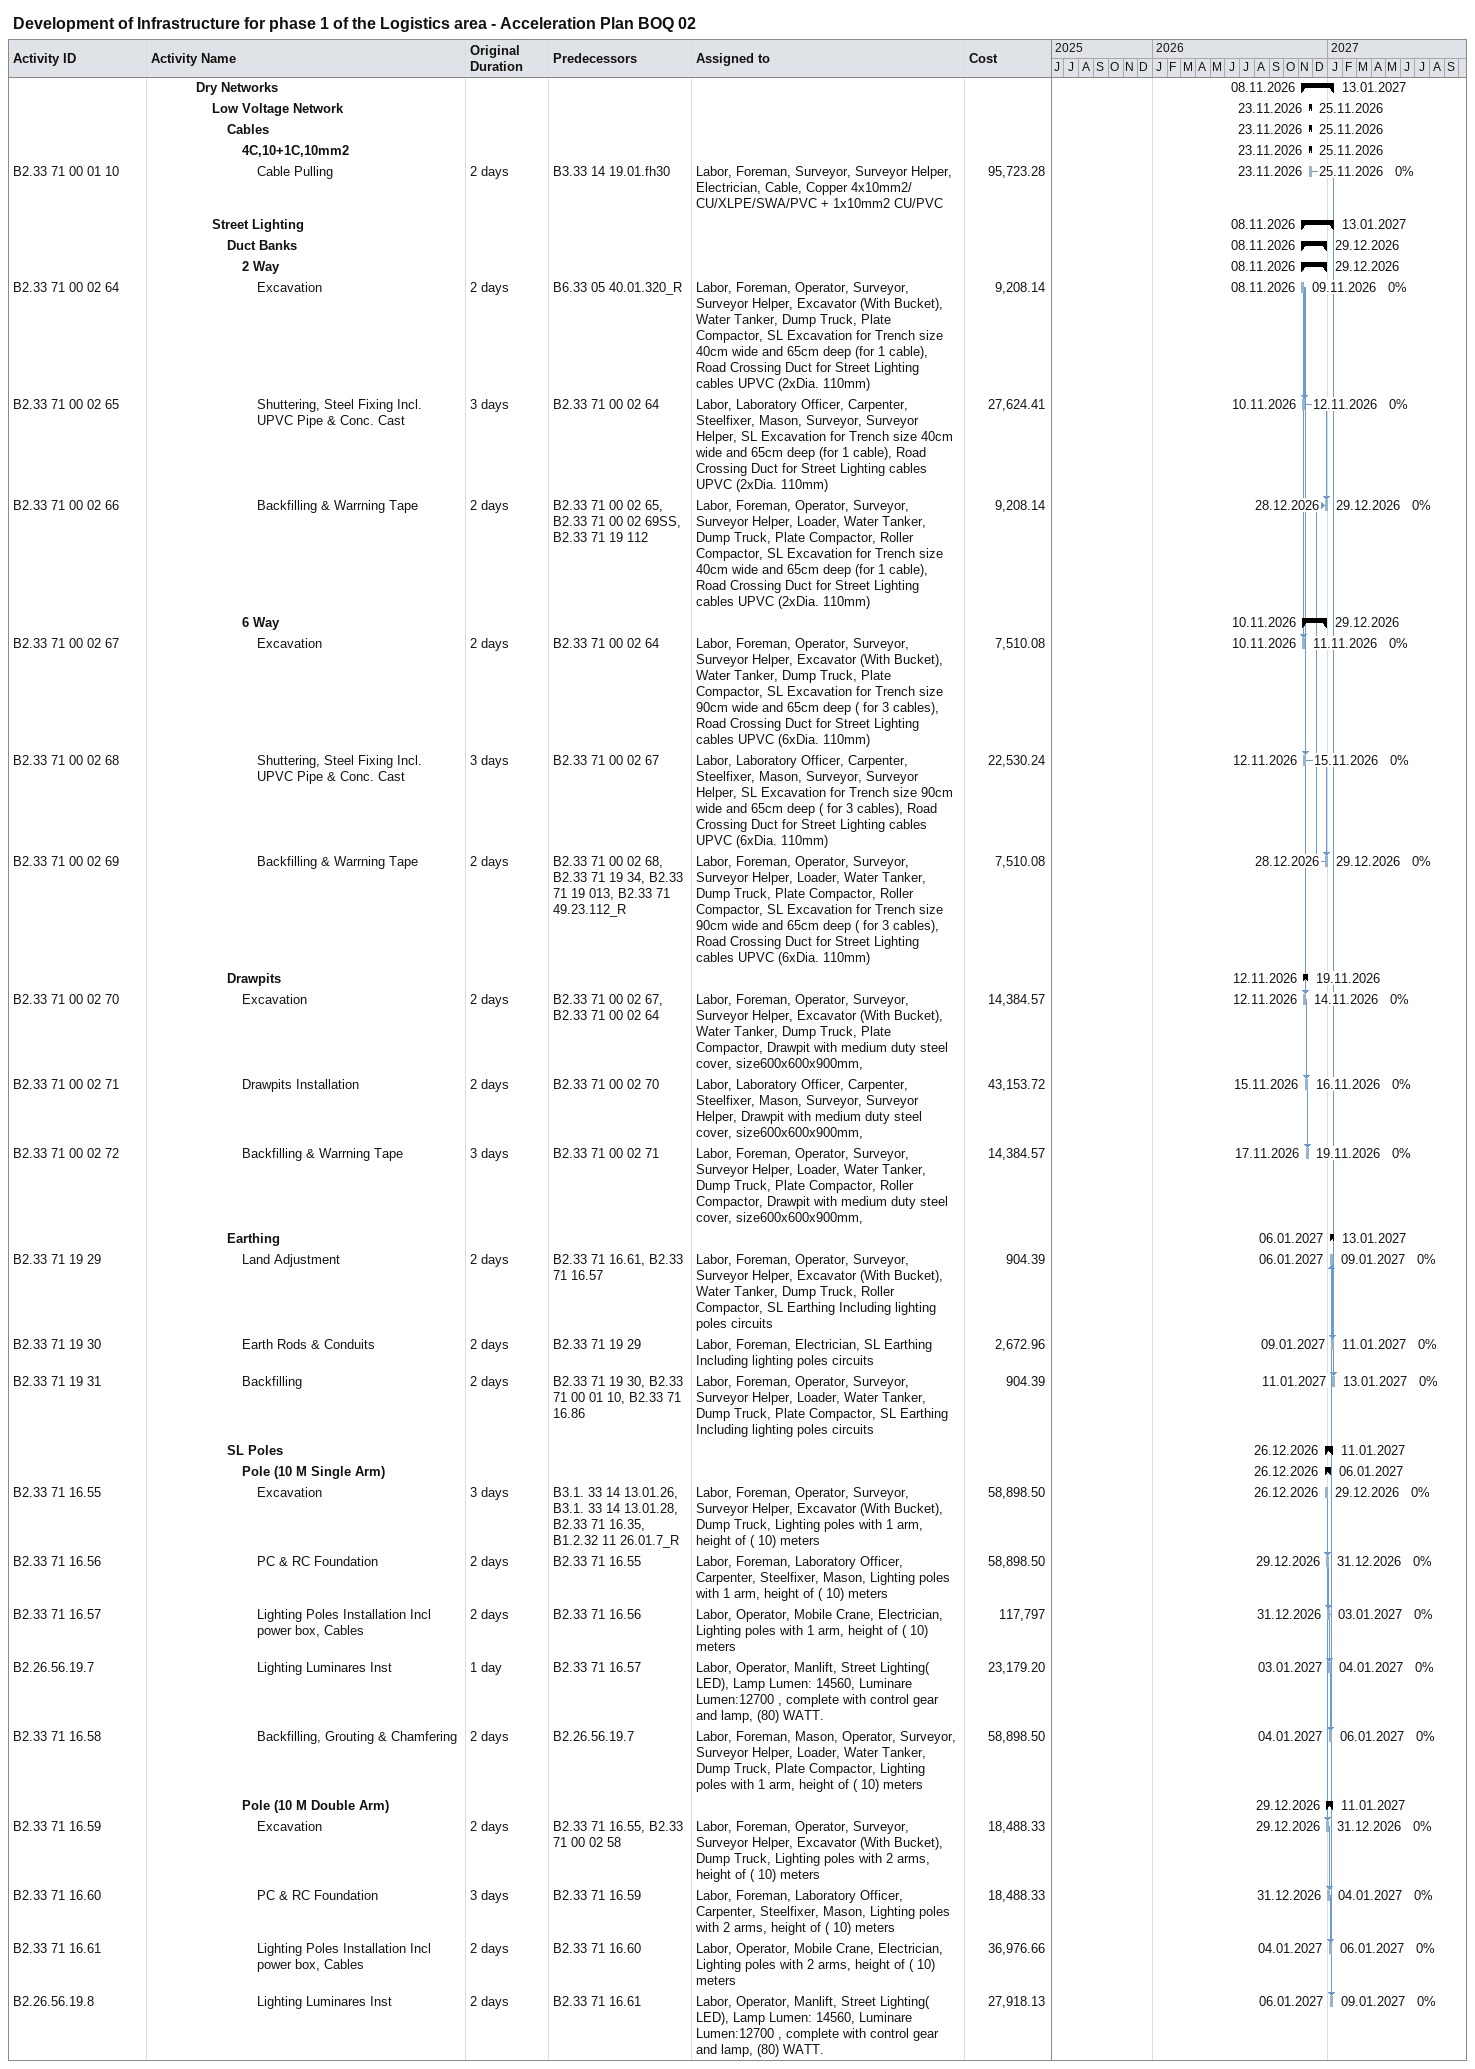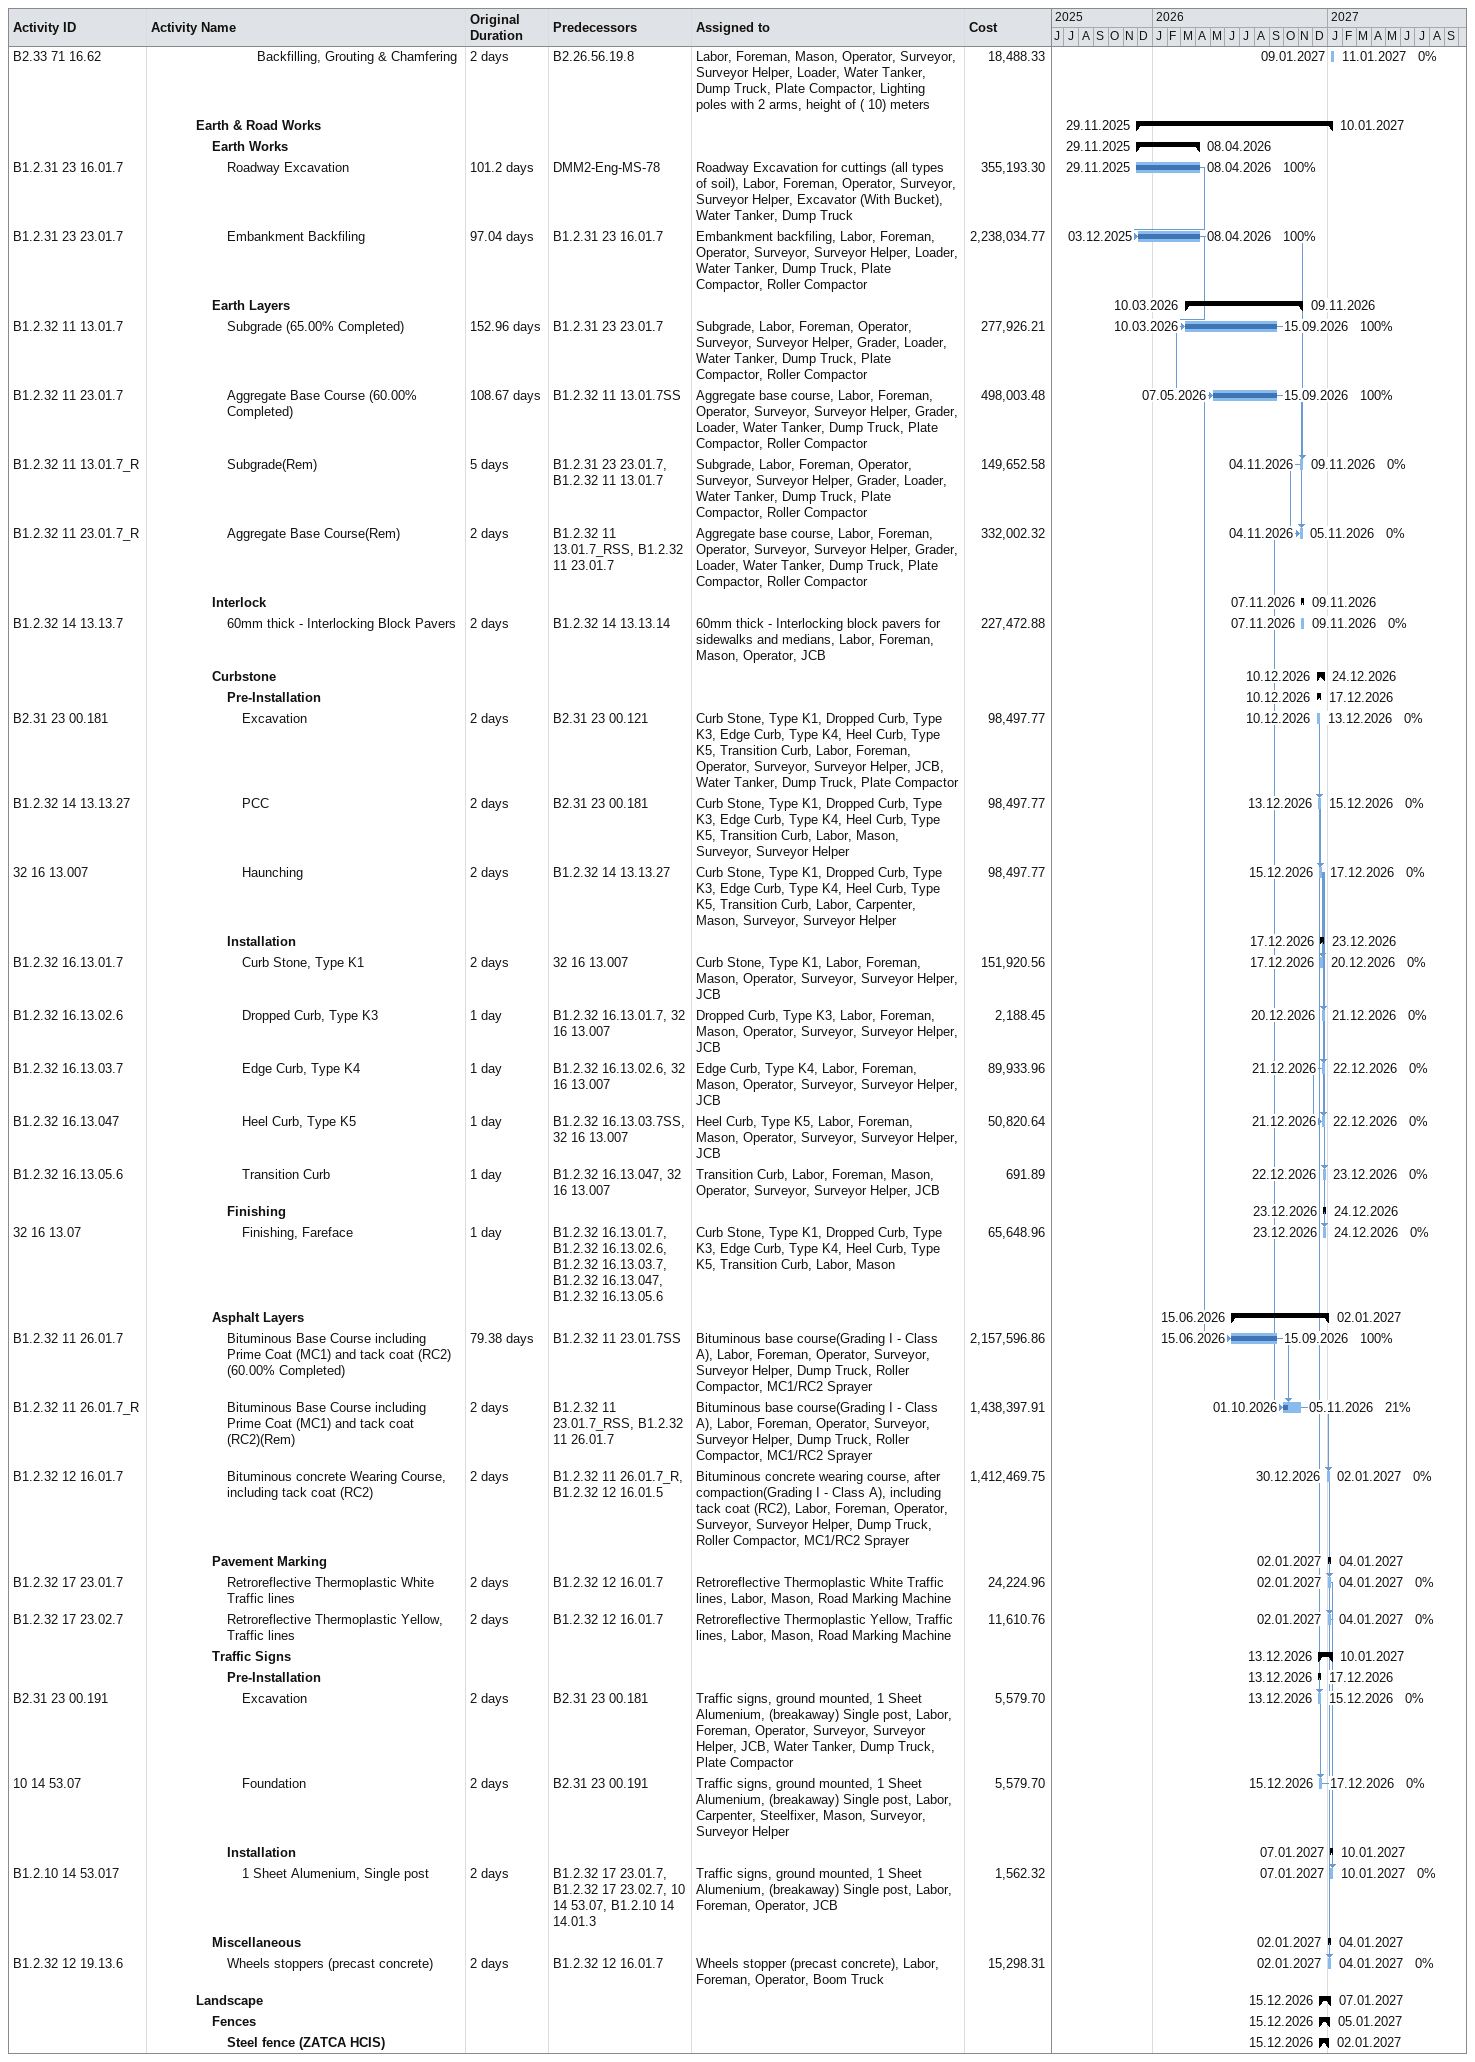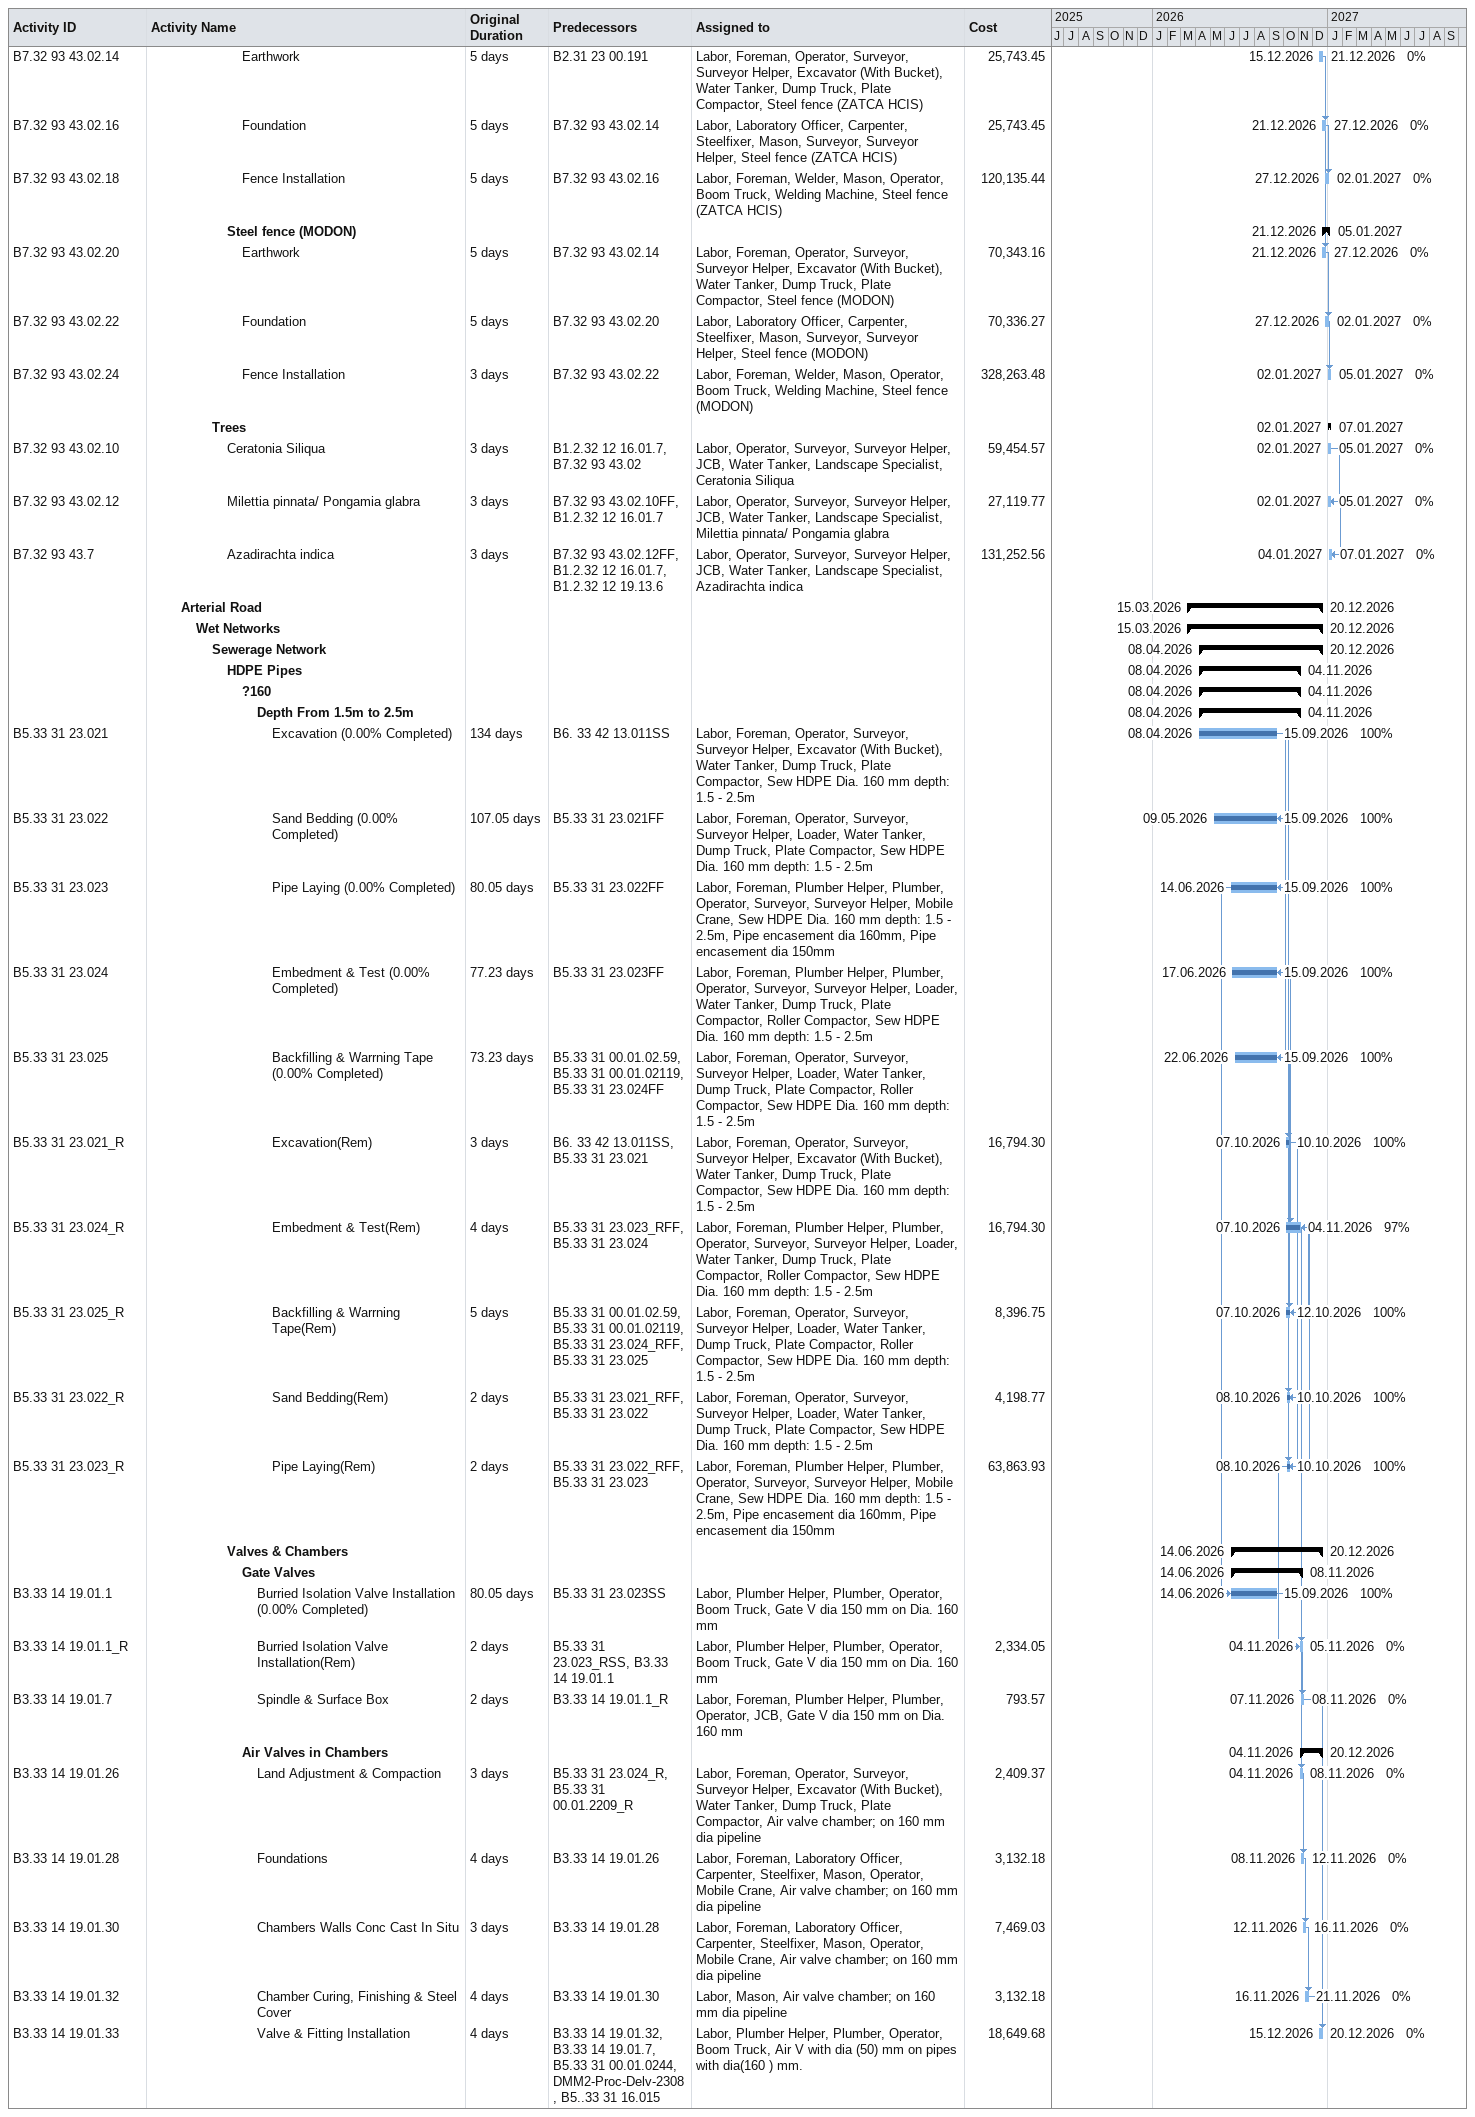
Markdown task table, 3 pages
Development of Infrastructure for phase 1 of the Logistics area - Acceleration Plan BOQ 02

| ID | Level | Task | Original duration | Start | Finish | Predecessors | Resources | % complete | Cost |
|---|---|---|---|---|---|---|---|---|---|
|  | 4 | **Dry Networks** |  | 2026-11-08 | 2027-01-13 |  |  |  |  |
|  | 5 | **Low Voltage Network** |  | 2026-11-23 | 2026-11-25 |  |  |  |  |
|  | 6 | **Cables** |  | 2026-11-23 | 2026-11-25 |  |  |  |  |
|  | 7 | **4C,10+1C,10mm2** |  | 2026-11-23 | 2026-11-25 |  |  |  |  |
| B2.33 71 00 01 10 | 8 | Cable Pulling | 2d | 2026-11-23 | 2026-11-25 | B3.33 14 19.01.fh30 | Labor, Foreman, Surveyor, Surveyor Helper, Electrician, Cable, Copper 4x10mm2/ CU/XLPE/SWA/PVC + 1x10mm2 CU/PVC | 0 | 95723.28 |
|  | 5 | **Street Lighting** |  | 2026-11-08 | 2027-01-13 |  |  |  |  |
|  | 6 | **Duct Banks** |  | 2026-11-08 | 2026-12-29 |  |  |  |  |
|  | 7 | **2 Way** |  | 2026-11-08 | 2026-12-29 |  |  |  |  |
| B2.33 71 00 02 64 | 8 | Excavation | 2d | 2026-11-08 | 2026-11-09 | B6.33 05 40.01.320_R | Labor, Foreman, Operator, Surveyor, Surveyor Helper, Excavator (With Bucket), Water Tanker, Dump Truck, Plate Compactor, SL Excavation for Trench size 40cm wide and 65cm deep (for 1 cable), Road Crossing Duct for Street Lighting cables UPVC (2xDia. 110mm) | 0 | 9208.14 |
| B2.33 71 00 02 65 | 8 | Shuttering, Steel Fixing Incl. UPVC Pipe & Conc. Cast | 3d | 2026-11-10 | 2026-11-12 | B2.33 71 00 02 64 | Labor, Laboratory Officer, Carpenter, Steelfixer, Mason, Surveyor, Surveyor Helper, SL Excavation for Trench size 40cm wide and 65cm deep (for 1 cable), Road Crossing Duct for Street Lighting cables UPVC (2xDia. 110mm) | 0 | 27624.41 |
| B2.33 71 00 02 66 | 8 | Backfilling & Warrning Tape | 2d | 2026-12-28 | 2026-12-29 | B2.33 71 00 02 65, B2.33 71 00 02 69SS, B2.33 71 19 112 | Labor, Foreman, Operator, Surveyor, Surveyor Helper, Loader, Water Tanker, Dump Truck, Plate Compactor, Roller Compactor, SL Excavation for Trench size 40cm wide and 65cm deep (for 1 cable), Road Crossing Duct for Street Lighting cables UPVC (2xDia. 110mm) | 0 | 9208.14 |
|  | 7 | **6 Way** |  | 2026-11-10 | 2026-12-29 |  |  |  |  |
| B2.33 71 00 02 67 | 8 | Excavation | 2d | 2026-11-10 | 2026-11-11 | B2.33 71 00 02 64 | Labor, Foreman, Operator, Surveyor, Surveyor Helper, Excavator (With Bucket), Water Tanker, Dump Truck, Plate Compactor, SL Excavation for Trench size 90cm wide and 65cm deep ( for 3 cables), Road Crossing Duct for Street Lighting cables UPVC (6xDia. 110mm) | 0 | 7510.08 |
| B2.33 71 00 02 68 | 8 | Shuttering, Steel Fixing Incl. UPVC Pipe & Conc. Cast | 3d | 2026-11-12 | 2026-11-15 | B2.33 71 00 02 67 | Labor, Laboratory Officer, Carpenter, Steelfixer, Mason, Surveyor, Surveyor Helper, SL Excavation for Trench size 90cm wide and 65cm deep ( for 3 cables), Road Crossing Duct for Street Lighting cables UPVC (6xDia. 110mm) | 0 | 22530.24 |
| B2.33 71 00 02 69 | 8 | Backfilling & Warrning Tape | 2d | 2026-12-28 | 2026-12-29 | B2.33 71 00 02 68, B2.33 71 19 34, B2.33 71 19 013, B2.33 71 49.23.112_R | Labor, Foreman, Operator, Surveyor, Surveyor Helper, Loader, Water Tanker, Dump Truck, Plate Compactor, Roller Compactor, SL Excavation for Trench size 90cm wide and 65cm deep ( for 3 cables), Road Crossing Duct for Street Lighting cables UPVC (6xDia. 110mm) | 0 | 7510.08 |
|  | 6 | **Drawpits** |  | 2026-11-12 | 2026-11-19 |  |  |  |  |
| B2.33 71 00 02 70 | 7 | Excavation | 2d | 2026-11-12 | 2026-11-14 | B2.33 71 00 02 67, B2.33 71 00 02 64 | Labor, Foreman, Operator, Surveyor, Surveyor Helper, Excavator (With Bucket), Water Tanker, Dump Truck, Plate Compactor, Drawpit with medium duty steel cover, size600x600x900mm, | 0 | 14384.57 |
| B2.33 71 00 02 71 | 7 | Drawpits Installation | 2d | 2026-11-15 | 2026-11-16 | B2.33 71 00 02 70 | Labor, Laboratory Officer, Carpenter, Steelfixer, Mason, Surveyor, Surveyor Helper, Drawpit with medium duty steel cover, size600x600x900mm, | 0 | 43153.72 |
| B2.33 71 00 02 72 | 7 | Backfilling & Warrning Tape | 3d | 2026-11-17 | 2026-11-19 | B2.33 71 00 02 71 | Labor, Foreman, Operator, Surveyor, Surveyor Helper, Loader, Water Tanker, Dump Truck, Plate Compactor, Roller Compactor, Drawpit with medium duty steel cover, size600x600x900mm, | 0 | 14384.57 |
|  | 6 | **Earthing** |  | 2027-01-06 | 2027-01-13 |  |  |  |  |
| B2.33 71 19 29 | 7 | Land Adjustment | 2d | 2027-01-06 | 2027-01-09 | B2.33 71 16.61, B2.33 71 16.57 | Labor, Foreman, Operator, Surveyor, Surveyor Helper, Excavator (With Bucket), Water Tanker, Dump Truck, Roller Compactor, SL Earthing Including lighting poles circuits | 0 | 904.39 |
| B2.33 71 19 30 | 7 | Earth Rods & Conduits | 2d | 2027-01-09 | 2027-01-11 | B2.33 71 19 29 | Labor, Foreman, Electrician, SL Earthing Including lighting poles circuits | 0 | 2672.96 |
| B2.33 71 19 31 | 7 | Backfilling | 2d | 2027-01-11 | 2027-01-13 | B2.33 71 19 30, B2.33 71 00 01 10, B2.33 71 16.86 | Labor, Foreman, Operator, Surveyor, Surveyor Helper, Loader, Water Tanker, Dump Truck, Plate Compactor, SL Earthing Including lighting poles circuits | 0 | 904.39 |
|  | 6 | **SL Poles** |  | 2026-12-26 | 2027-01-11 |  |  |  |  |
|  | 7 | **Pole (10 M Single Arm)** |  | 2026-12-26 | 2027-01-06 |  |  |  |  |
| B2.33 71 16.55 | 8 | Excavation | 3d | 2026-12-26 | 2026-12-29 | B3.1. 33 14 13.01.26, B3.1. 33 14 13.01.28, B2.33 71 16.35, B1.2.32 11 26.01.7_R | Labor, Foreman, Operator, Surveyor, Surveyor Helper, Excavator (With Bucket), Dump Truck, Lighting poles with 1 arm, height of ( 10) meters | 0 | 58898.50 |
| B2.33 71 16.56 | 8 | PC & RC Foundation | 2d | 2026-12-29 | 2026-12-31 | B2.33 71 16.55 | Labor, Foreman, Laboratory Officer, Carpenter, Steelfixer, Mason, Lighting poles with 1 arm, height of ( 10) meters | 0 | 58898.50 |
| B2.33 71 16.57 | 8 | Lighting Poles Installation Incl power box, Cables | 2d | 2026-12-31 | 2027-01-03 | B2.33 71 16.56 | Labor, Operator, Mobile Crane, Electrician, Lighting poles with 1 arm, height of ( 10) meters | 0 | 117797 |
| B2.26.56.19.7 | 8 | Lighting Luminares Inst | 1d | 2027-01-03 | 2027-01-04 | B2.33 71 16.57 | Labor, Operator, Manlift, Street Lighting( LED), Lamp Lumen: 14560, Luminare Lumen:12700 , complete with control gear and lamp, (80) WATT. | 0 | 23179.20 |
| B2.33 71 16.58 | 8 | Backfilling, Grouting & Chamfering | 2d | 2027-01-04 | 2027-01-06 | B2.26.56.19.7 | Labor, Foreman, Mason, Operator, Surveyor, Surveyor Helper, Loader, Water Tanker, Dump Truck, Plate Compactor, Lighting poles with 1 arm, height of ( 10) meters | 0 | 58898.50 |
|  | 7 | **Pole (10 M Double Arm)** |  | 2026-12-29 | 2027-01-11 |  |  |  |  |
| B2.33 71 16.59 | 8 | Excavation | 2d | 2026-12-29 | 2026-12-31 | B2.33 71 16.55, B2.33 71 00 02 58 | Labor, Foreman, Operator, Surveyor, Surveyor Helper, Excavator (With Bucket), Dump Truck, Lighting poles with 2 arms, height of ( 10) meters | 0 | 18488.33 |
| B2.33 71 16.60 | 8 | PC & RC Foundation | 3d | 2026-12-31 | 2027-01-04 | B2.33 71 16.59 | Labor, Foreman, Laboratory Officer, Carpenter, Steelfixer, Mason, Lighting poles with 2 arms, height of ( 10) meters | 0 | 18488.33 |
| B2.33 71 16.61 | 8 | Lighting Poles Installation Incl power box, Cables | 2d | 2027-01-04 | 2027-01-06 | B2.33 71 16.60 | Labor, Operator, Mobile Crane, Electrician, Lighting poles with 2 arms, height of ( 10) meters | 0 | 36976.66 |
| B2.26.56.19.8 | 8 | Lighting Luminares Inst | 2d | 2027-01-06 | 2027-01-09 | B2.33 71 16.61 | Labor, Operator, Manlift, Street Lighting( LED), Lamp Lumen: 14560, Luminare Lumen:12700 , complete with control gear and lamp, (80) WATT. | 0 | 27918.13 |
| B2.33 71 16.62 | 8 | Backfilling, Grouting & Chamfering | 2d | 2027-01-09 | 2027-01-11 | B2.26.56.19.8 | Labor, Foreman, Mason, Operator, Surveyor, Surveyor Helper, Loader, Water Tanker, Dump Truck, Plate Compactor, Lighting poles with 2 arms, height of ( 10) meters | 0 | 18488.33 |
|  | 4 | **Earth & Road Works** |  | 2025-11-29 | 2027-01-10 |  |  |  |  |
|  | 5 | **Earth Works** |  | 2025-11-29 | 2026-04-08 |  |  |  |  |
| B1.2.31 23 16.01.7 | 6 | Roadway Excavation | 101.2d | 2025-11-29 | 2026-04-08 | DMM2-Eng-MS-78 | Roadway Excavation for cuttings (all types of soil), Labor, Foreman, Operator, Surveyor, Surveyor Helper, Excavator (With Bucket), Water Tanker, Dump Truck | 100 | 355193.30 |
| B1.2.31 23 23.01.7 | 6 | Embankment Backfiling | 97.04d | 2025-12-03 | 2026-04-08 | B1.2.31 23 16.01.7 | Embankment backfiling, Labor, Foreman, Operator, Surveyor, Surveyor Helper, Loader, Water Tanker, Dump Truck, Plate Compactor, Roller Compactor | 100 | 2238034.77 |
|  | 5 | **Earth Layers** |  | 2026-03-10 | 2026-11-09 |  |  |  |  |
| B1.2.32 11 13.01.7 | 6 | Subgrade (65.00% Completed) | 152.96d | 2026-03-10 | 2026-09-15 | B1.2.31 23 23.01.7 | Subgrade, Labor, Foreman, Operator, Surveyor, Surveyor Helper, Grader, Loader, Water Tanker, Dump Truck, Plate Compactor, Roller Compactor | 100 | 277926.21 |
| B1.2.32 11 23.01.7 | 6 | Aggregate Base Course (60.00% Completed) | 108.67d | 2026-05-07 | 2026-09-15 | B1.2.32 11 13.01.7SS | Aggregate base course, Labor, Foreman, Operator, Surveyor, Surveyor Helper, Grader, Loader, Water Tanker, Dump Truck, Plate Compactor, Roller Compactor | 100 | 498003.48 |
| B1.2.32 11 13.01.7_R | 6 | Subgrade(Rem) | 5d | 2026-11-04 | 2026-11-09 | B1.2.31 23 23.01.7, B1.2.32 11 13.01.7 | Subgrade, Labor, Foreman, Operator, Surveyor, Surveyor Helper, Grader, Loader, Water Tanker, Dump Truck, Plate Compactor, Roller Compactor | 0 | 149652.58 |
| B1.2.32 11 23.01.7_R | 6 | Aggregate Base Course(Rem) | 2d | 2026-11-04 | 2026-11-05 | B1.2.32 11 13.01.7_RSS, B1.2.32 11 23.01.7 | Aggregate base course, Labor, Foreman, Operator, Surveyor, Surveyor Helper, Grader, Loader, Water Tanker, Dump Truck, Plate Compactor, Roller Compactor | 0 | 332002.32 |
|  | 5 | **Interlock** |  | 2026-11-07 | 2026-11-09 |  |  |  |  |
| B1.2.32 14 13.13.7 | 6 | 60mm thick - Interlocking Block Pavers | 2d | 2026-11-07 | 2026-11-09 | B1.2.32 14 13.13.14 | 60mm thick - Interlocking block pavers for sidewalks and medians, Labor, Foreman, Mason, Operator, JCB | 0 | 227472.88 |
|  | 5 | **Curbstone** |  | 2026-12-10 | 2026-12-24 |  |  |  |  |
|  | 6 | **Pre-Installation** |  | 2026-12-10 | 2026-12-17 |  |  |  |  |
| B2.31 23 00.181 | 7 | Excavation | 2d | 2026-12-10 | 2026-12-13 | B2.31 23 00.121 | Curb Stone, Type K1, Dropped Curb, Type K3, Edge Curb, Type K4, Heel Curb, Type K5, Transition Curb, Labor, Foreman, Operator, Surveyor, Surveyor Helper, JCB, Water Tanker, Dump Truck, Plate Compactor | 0 | 98497.77 |
| B1.2.32 14 13.13.27 | 7 | PCC | 2d | 2026-12-13 | 2026-12-15 | B2.31 23 00.181 | Curb Stone, Type K1, Dropped Curb, Type K3, Edge Curb, Type K4, Heel Curb, Type K5, Transition Curb, Labor, Mason, Surveyor, Surveyor Helper | 0 | 98497.77 |
| 32 16 13.007 | 7 | Haunching | 2d | 2026-12-15 | 2026-12-17 | B1.2.32 14 13.13.27 | Curb Stone, Type K1, Dropped Curb, Type K3, Edge Curb, Type K4, Heel Curb, Type K5, Transition Curb, Labor, Carpenter, Mason, Surveyor, Surveyor Helper | 0 | 98497.77 |
|  | 6 | **Installation** |  | 2026-12-17 | 2026-12-23 |  |  |  |  |
| B1.2.32 16.13.01.7 | 7 | Curb Stone, Type K1 | 2d | 2026-12-17 | 2026-12-20 | 32 16 13.007 | Curb Stone, Type K1, Labor, Foreman, Mason, Operator, Surveyor, Surveyor Helper, JCB | 0 | 151920.56 |
| B1.2.32 16.13.02.6 | 7 | Dropped Curb, Type K3 | 1d | 2026-12-20 | 2026-12-21 | B1.2.32 16.13.01.7, 32 16 13.007 | Dropped Curb, Type K3, Labor, Foreman, Mason, Operator, Surveyor, Surveyor Helper, JCB | 0 | 2188.45 |
| B1.2.32 16.13.03.7 | 7 | Edge Curb, Type K4 | 1d | 2026-12-21 | 2026-12-22 | B1.2.32 16.13.02.6, 32 16 13.007 | Edge Curb, Type K4, Labor, Foreman, Mason, Operator, Surveyor, Surveyor Helper, JCB | 0 | 89933.96 |
| B1.2.32 16.13.047 | 7 | Heel Curb, Type K5 | 1d | 2026-12-21 | 2026-12-22 | B1.2.32 16.13.03.7SS, 32 16 13.007 | Heel Curb, Type K5, Labor, Foreman, Mason, Operator, Surveyor, Surveyor Helper, JCB | 0 | 50820.64 |
| B1.2.32 16.13.05.6 | 7 | Transition Curb | 1d | 2026-12-22 | 2026-12-23 | B1.2.32 16.13.047, 32 16 13.007 | Transition Curb, Labor, Foreman, Mason, Operator, Surveyor, Surveyor Helper, JCB | 0 | 691.89 |
|  | 6 | **Finishing** |  | 2026-12-23 | 2026-12-24 |  |  |  |  |
| 32 16 13.07 | 7 | Finishing, Fareface | 1d | 2026-12-23 | 2026-12-24 | B1.2.32 16.13.01.7, B1.2.32 16.13.02.6, B1.2.32 16.13.03.7, B1.2.32 16.13.047, B1.2.32 16.13.05.6 | Curb Stone, Type K1, Dropped Curb, Type K3, Edge Curb, Type K4, Heel Curb, Type K5, Transition Curb, Labor, Mason | 0 | 65648.96 |
|  | 5 | **Asphalt Layers** |  | 2026-06-15 | 2027-01-02 |  |  |  |  |
| B1.2.32 11 26.01.7 | 6 | Bituminous Base Course including Prime Coat (MC1) and tack coat (RC2) (60.00% Completed) | 79.38d | 2026-06-15 | 2026-09-15 | B1.2.32 11 23.01.7SS | Bituminous base course(Grading I - Class A), Labor, Foreman, Operator, Surveyor, Surveyor Helper, Dump Truck, Roller Compactor, MC1/RC2 Sprayer | 100 | 2157596.86 |
| B1.2.32 11 26.01.7_R | 6 | Bituminous Base Course including Prime Coat (MC1) and tack coat (RC2)(Rem) | 2d | 2026-10-01 | 2026-11-05 | B1.2.32 11 23.01.7_RSS, B1.2.32 11 26.01.7 | Bituminous base course(Grading I - Class A), Labor, Foreman, Operator, Surveyor, Surveyor Helper, Dump Truck, Roller Compactor, MC1/RC2 Sprayer | 21 | 1438397.91 |
| B1.2.32 12 16.01.7 | 6 | Bituminous concrete Wearing Course, including tack coat (RC2) | 2d | 2026-12-30 | 2027-01-02 | B1.2.32 11 26.01.7_R, B1.2.32 12 16.01.5 | Bituminous concrete wearing course, after compaction(Grading I - Class A), including tack coat (RC2), Labor, Foreman, Operator, Surveyor, Surveyor Helper, Dump Truck, Roller Compactor, MC1/RC2 Sprayer | 0 | 1412469.75 |
|  | 5 | **Pavement Marking** |  | 2027-01-02 | 2027-01-04 |  |  |  |  |
| B1.2.32 17 23.01.7 | 6 | Retroreflective Thermoplastic White Traffic lines | 2d | 2027-01-02 | 2027-01-04 | B1.2.32 12 16.01.7 | Retroreflective Thermoplastic White Traffic lines, Labor, Mason, Road Marking Machine | 0 | 24224.96 |
| B1.2.32 17 23.02.7 | 6 | Retroreflective Thermoplastic Yellow, Traffic lines | 2d | 2027-01-02 | 2027-01-04 | B1.2.32 12 16.01.7 | Retroreflective Thermoplastic Yellow, Traffic lines, Labor, Mason, Road Marking Machine | 0 | 11610.76 |
|  | 5 | **Traffic Signs** |  | 2026-12-13 | 2027-01-10 |  |  |  |  |
|  | 6 | **Pre-Installation** |  | 2026-12-13 | 2026-12-17 |  |  |  |  |
| B2.31 23 00.191 | 7 | Excavation | 2d | 2026-12-13 | 2026-12-15 | B2.31 23 00.181 | Traffic signs, ground mounted, 1 Sheet Alumenium, (breakaway) Single post, Labor, Foreman, Operator, Surveyor, Surveyor Helper, JCB, Water Tanker, Dump Truck, Plate Compactor | 0 | 5579.70 |
| 10 14 53.07 | 7 | Foundation | 2d | 2026-12-15 | 2026-12-17 | B2.31 23 00.191 | Traffic signs, ground mounted, 1 Sheet Alumenium, (breakaway) Single post, Labor, Carpenter, Steelfixer, Mason, Surveyor, Surveyor Helper | 0 | 5579.70 |
|  | 6 | **Installation** |  | 2027-01-07 | 2027-01-10 |  |  |  |  |
| B1.2.10 14 53.017 | 7 | 1 Sheet Alumenium, Single post | 2d | 2027-01-07 | 2027-01-10 | B1.2.32 17 23.01.7, B1.2.32 17 23.02.7, 10 14 53.07, B1.2.10 14 14.01.3 | Traffic signs, ground mounted, 1 Sheet Alumenium, (breakaway) Single post, Labor, Foreman, Operator, JCB | 0 | 1562.32 |
|  | 5 | **Miscellaneous** |  | 2027-01-02 | 2027-01-04 |  |  |  |  |
| B1.2.32 12 19.13.6 | 6 | Wheels stoppers (precast concrete) | 2d | 2027-01-02 | 2027-01-04 | B1.2.32 12 16.01.7 | Wheels stopper (precast concrete), Labor, Foreman, Operator, Boom Truck | 0 | 15298.31 |
|  | 4 | **Landscape** |  | 2026-12-15 | 2027-01-07 |  |  |  |  |
|  | 5 | **Fences** |  | 2026-12-15 | 2027-01-05 |  |  |  |  |
|  | 6 | **Steel fence (ZATCA HCIS)** |  | 2026-12-15 | 2027-01-02 |  |  |  |  |
| B7.32 93 43.02.14 | 7 | Earthwork | 5d | 2026-12-15 | 2026-12-21 | B2.31 23 00.191 | Labor, Foreman, Operator, Surveyor, Surveyor Helper, Excavator (With Bucket), Water Tanker, Dump Truck, Plate Compactor, Steel fence (ZATCA HCIS) | 0 | 25743.45 |
| B7.32 93 43.02.16 | 7 | Foundation | 5d | 2026-12-21 | 2026-12-27 | B7.32 93 43.02.14 | Labor, Laboratory Officer, Carpenter, Steelfixer, Mason, Surveyor, Surveyor Helper, Steel fence (ZATCA HCIS) | 0 | 25743.45 |
| B7.32 93 43.02.18 | 7 | Fence Installation | 5d | 2026-12-27 | 2027-01-02 | B7.32 93 43.02.16 | Labor, Foreman, Welder, Mason, Operator, Boom Truck, Welding Machine, Steel fence (ZATCA HCIS) | 0 | 120135.44 |
|  | 6 | **Steel fence (MODON)** |  | 2026-12-21 | 2027-01-05 |  |  |  |  |
| B7.32 93 43.02.20 | 7 | Earthwork | 5d | 2026-12-21 | 2026-12-27 | B7.32 93 43.02.14 | Labor, Foreman, Operator, Surveyor, Surveyor Helper, Excavator (With Bucket), Water Tanker, Dump Truck, Plate Compactor, Steel fence (MODON) | 0 | 70343.16 |
| B7.32 93 43.02.22 | 7 | Foundation | 5d | 2026-12-27 | 2027-01-02 | B7.32 93 43.02.20 | Labor, Laboratory Officer, Carpenter, Steelfixer, Mason, Surveyor, Surveyor Helper, Steel fence (MODON) | 0 | 70336.27 |
| B7.32 93 43.02.24 | 7 | Fence Installation | 3d | 2027-01-02 | 2027-01-05 | B7.32 93 43.02.22 | Labor, Foreman, Welder, Mason, Operator, Boom Truck, Welding Machine, Steel fence (MODON) | 0 | 328263.48 |
|  | 5 | **Trees** |  | 2027-01-02 | 2027-01-07 |  |  |  |  |
| B7.32 93 43.02.10 | 6 | Ceratonia Siliqua | 3d | 2027-01-02 | 2027-01-05 | B1.2.32 12 16.01.7, B7.32 93 43.02 | Labor, Operator, Surveyor, Surveyor Helper, JCB, Water Tanker, Landscape Specialist, Ceratonia Siliqua | 0 | 59454.57 |
| B7.32 93 43.02.12 | 6 | Milettia pinnata/ Pongamia glabra | 3d | 2027-01-02 | 2027-01-05 | B7.32 93 43.02.10FF, B1.2.32 12 16.01.7 | Labor, Operator, Surveyor, Surveyor Helper, JCB, Water Tanker, Landscape Specialist, Milettia pinnata/ Pongamia glabra | 0 | 27119.77 |
| B7.32 93 43.7 | 6 | Azadirachta indica | 3d | 2027-01-04 | 2027-01-07 | B7.32 93 43.02.12FF, B1.2.32 12 16.01.7, B1.2.32 12 19.13.6 | Labor, Operator, Surveyor, Surveyor Helper, JCB, Water Tanker, Landscape Specialist, Azadirachta indica | 0 | 131252.56 |
|  | 3 | **Arterial Road** |  | 2026-03-15 | 2026-12-20 |  |  |  |  |
|  | 4 | **Wet Networks** |  | 2026-03-15 | 2026-12-20 |  |  |  |  |
|  | 5 | **Sewerage Network** |  | 2026-04-08 | 2026-12-20 |  |  |  |  |
|  | 6 | **HDPE Pipes** |  | 2026-04-08 | 2026-11-04 |  |  |  |  |
|  | 7 | **?160** |  | 2026-04-08 | 2026-11-04 |  |  |  |  |
|  | 8 | **Depth From 1.5m to 2.5m** |  | 2026-04-08 | 2026-11-04 |  |  |  |  |
| B5.33 31 23.021 | 9 | Excavation (0.00% Completed) | 134d | 2026-04-08 | 2026-09-15 | B6. 33 42 13.011SS | Labor, Foreman, Operator, Surveyor, Surveyor Helper, Excavator (With Bucket), Water Tanker, Dump Truck, Plate Compactor, Sew HDPE Dia. 160 mm depth: 1.5 - 2.5m | 100 |  |
| B5.33 31 23.022 | 9 | Sand Bedding (0.00% Completed) | 107.05d | 2026-05-09 | 2026-09-15 | B5.33 31 23.021FF | Labor, Foreman, Operator, Surveyor, Surveyor Helper, Loader, Water Tanker, Dump Truck, Plate Compactor, Sew HDPE Dia. 160 mm depth: 1.5 - 2.5m | 100 |  |
| B5.33 31 23.023 | 9 | Pipe Laying (0.00% Completed) | 80.05d | 2026-06-14 | 2026-09-15 | B5.33 31 23.022FF | Labor, Foreman, Plumber Helper, Plumber, Operator, Surveyor, Surveyor Helper, Mobile Crane, Sew HDPE Dia. 160 mm depth: 1.5 - 2.5m, Pipe encasement dia 160mm, Pipe encasement dia 150mm | 100 |  |
| B5.33 31 23.024 | 9 | Embedment & Test (0.00% Completed) | 77.23d | 2026-06-17 | 2026-09-15 | B5.33 31 23.023FF | Labor, Foreman, Plumber Helper, Plumber, Operator, Surveyor, Surveyor Helper, Loader, Water Tanker, Dump Truck, Plate Compactor, Roller Compactor, Sew HDPE Dia. 160 mm depth: 1.5 - 2.5m | 100 |  |
| B5.33 31 23.025 | 9 | Backfilling & Warrning Tape (0.00% Completed) | 73.23d | 2026-06-22 | 2026-09-15 | B5.33 31 00.01.02.59, B5.33 31 00.01.02119, B5.33 31 23.024FF | Labor, Foreman, Operator, Surveyor, Surveyor Helper, Loader, Water Tanker, Dump Truck, Plate Compactor, Roller Compactor, Sew HDPE Dia. 160 mm depth: 1.5 - 2.5m | 100 |  |
| B5.33 31 23.021_R | 9 | Excavation(Rem) | 3d | 2026-10-07 | 2026-10-10 | B6. 33 42 13.011SS, B5.33 31 23.021 | Labor, Foreman, Operator, Surveyor, Surveyor Helper, Excavator (With Bucket), Water Tanker, Dump Truck, Plate Compactor, Sew HDPE Dia. 160 mm depth: 1.5 - 2.5m | 100 | 16794.30 |
| B5.33 31 23.024_R | 9 | Embedment & Test(Rem) | 4d | 2026-10-07 | 2026-11-04 | B5.33 31 23.023_RFF, B5.33 31 23.024 | Labor, Foreman, Plumber Helper, Plumber, Operator, Surveyor, Surveyor Helper, Loader, Water Tanker, Dump Truck, Plate Compactor, Roller Compactor, Sew HDPE Dia. 160 mm depth: 1.5 - 2.5m | 97 | 16794.30 |
| B5.33 31 23.025_R | 9 | Backfilling & Warrning Tape(Rem) | 5d | 2026-10-07 | 2026-10-12 | B5.33 31 00.01.02.59, B5.33 31 00.01.02119, B5.33 31 23.024_RFF, B5.33 31 23.025 | Labor, Foreman, Operator, Surveyor, Surveyor Helper, Loader, Water Tanker, Dump Truck, Plate Compactor, Roller Compactor, Sew HDPE Dia. 160 mm depth: 1.5 - 2.5m | 100 | 8396.75 |
| B5.33 31 23.022_R | 9 | Sand Bedding(Rem) | 2d | 2026-10-08 | 2026-10-10 | B5.33 31 23.021_RFF, B5.33 31 23.022 | Labor, Foreman, Operator, Surveyor, Surveyor Helper, Loader, Water Tanker, Dump Truck, Plate Compactor, Sew HDPE Dia. 160 mm depth: 1.5 - 2.5m | 100 | 4198.77 |
| B5.33 31 23.023_R | 9 | Pipe Laying(Rem) | 2d | 2026-10-08 | 2026-10-10 | B5.33 31 23.022_RFF, B5.33 31 23.023 | Labor, Foreman, Plumber Helper, Plumber, Operator, Surveyor, Surveyor Helper, Mobile Crane, Sew HDPE Dia. 160 mm depth: 1.5 - 2.5m, Pipe encasement dia 160mm, Pipe encasement dia 150mm | 100 | 63863.93 |
|  | 6 | **Valves & Chambers** |  | 2026-06-14 | 2026-12-20 |  |  |  |  |
|  | 7 | **Gate Valves** |  | 2026-06-14 | 2026-11-08 |  |  |  |  |
| B3.33 14 19.01.1 | 8 | Burried Isolation Valve Installation (0.00% Completed) | 80.05d | 2026-06-14 | 2026-09-15 | B5.33 31 23.023SS | Labor, Plumber Helper, Plumber, Operator, Boom Truck, Gate V dia 150 mm on Dia. 160 mm | 100 |  |
| B3.33 14 19.01.1_R | 8 | Burried Isolation Valve Installation(Rem) | 2d | 2026-11-04 | 2026-11-05 | B5.33 31 23.023_RSS, B3.33 14 19.01.1 | Labor, Plumber Helper, Plumber, Operator, Boom Truck, Gate V dia 150 mm on Dia. 160 mm | 0 | 2334.05 |
| B3.33 14 19.01.7 | 8 | Spindle & Surface Box | 2d | 2026-11-07 | 2026-11-08 | B3.33 14 19.01.1_R | Labor, Foreman, Plumber Helper, Plumber, Operator, JCB, Gate V dia 150 mm on Dia. 160 mm | 0 | 793.57 |
|  | 7 | **Air Valves in Chambers** |  | 2026-11-04 | 2026-12-20 |  |  |  |  |
| B3.33 14 19.01.26 | 8 | Land Adjustment & Compaction | 3d | 2026-11-04 | 2026-11-08 | B5.33 31 23.024_R, B5.33 31 00.01.2209_R | Labor, Foreman, Operator, Surveyor, Surveyor Helper, Excavator (With Bucket), Water Tanker, Dump Truck, Plate Compactor, Air valve chamber; on 160 mm dia pipeline | 0 | 2409.37 |
| B3.33 14 19.01.28 | 8 | Foundations | 4d | 2026-11-08 | 2026-11-12 | B3.33 14 19.01.26 | Labor, Foreman, Laboratory Officer, Carpenter, Steelfixer, Mason, Operator, Mobile Crane, Air valve chamber; on 160 mm dia pipeline | 0 | 3132.18 |
| B3.33 14 19.01.30 | 8 | Chambers Walls Conc Cast In Situ | 3d | 2026-11-12 | 2026-11-16 | B3.33 14 19.01.28 | Labor, Foreman, Laboratory Officer, Carpenter, Steelfixer, Mason, Operator, Mobile Crane, Air valve chamber; on 160 mm dia pipeline | 0 | 7469.03 |
| B3.33 14 19.01.32 | 8 | Chamber Curing, Finishing & Steel Cover | 4d | 2026-11-16 | 2026-11-21 | B3.33 14 19.01.30 | Labor, Mason, Air valve chamber; on 160 mm dia pipeline | 0 | 3132.18 |
| B3.33 14 19.01.33 | 8 | Valve & Fitting Installation | 4d | 2026-12-15 | 2026-12-20 | B3.33 14 19.01.32, B3.33 14 19.01.7, B5.33 31 00.01.0244, DMM2-Proc-Delv-2308, B5..33 31 16.015 | Labor, Plumber Helper, Plumber, Operator, Boom Truck, Air V with dia (50) mm on pipes with dia(160 ) mm. | 0 | 18649.68 |
